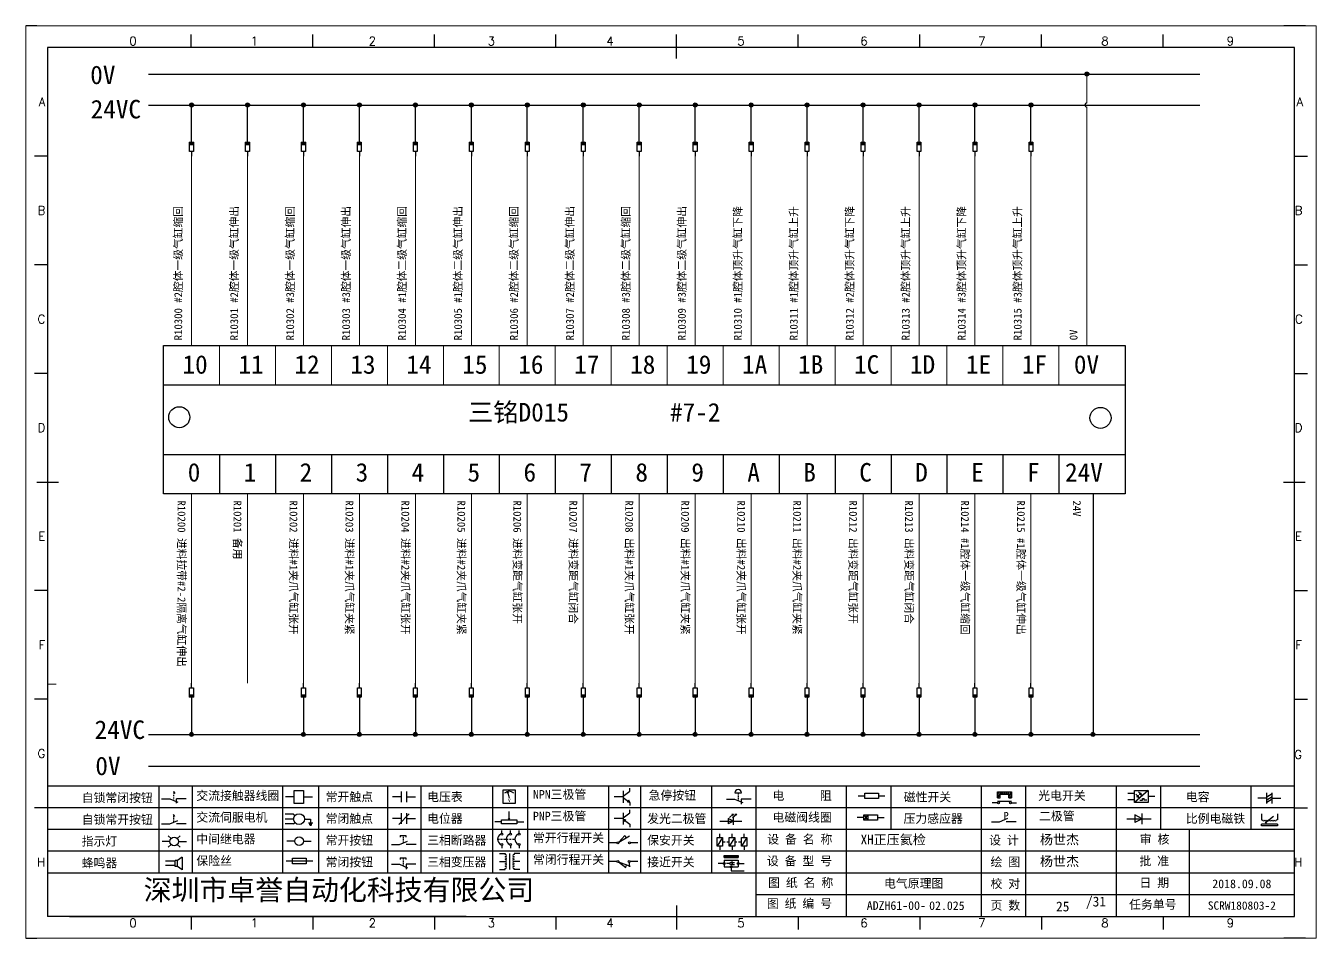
# Model space of a CAD drawing. Header units: millimetres. Extents: x 15130 to 37766, y 5931 to 11073.
# Drawn here: x 22571.2 to 22898.7, y 8757.4 to 8988.9 of the extents above; entities that cross this region are included whole.
import ezdxf
from ezdxf.enums import TextEntityAlignment as Align

# ---------------------------------------------------------------- set-up
doc = ezdxf.new("R2010")
doc.units = ezdxf.units.MM
doc.layers.add('AE_BOR', color=1, linetype='Continuous')
doc.styles.get("Standard").update_dxf_attribs({"font": ''})
doc.styles.add('WD', font='romans.shx', dxfattribs={"bigfont": 'gbcbig.shx'})
doc.styles.add('汉字', font='')
doc.styles.get('Standard').set_extended_font_data('SimSun')
doc.styles.get('汉字').set_extended_font_data('新宋体')

# ---------------------------------------------------------------- blocks, each defined once
blk = doc.blocks.new('磁性开关')
at = {"linetype": 'ByBlock'}
h = blk.add_hatch(dxfattribs=at)
h.set_pattern_fill('ANSI31', color=256, scale=0.1, style=0)
h.paths.add_polyline_path([(-1910.88, -776.69), (-1910.88, -775.29), (-1907.69, -775.29), (-1907.69, -776.69), (-1908.31, -776.69), (-1908.31, -775.79), (-1910.25, -775.79), (-1910.25, -776.69)])
for p, q in [((-1910.91, -777.81), (-1912.09, -777.81)), ((-1910.88, -776.69), (-1910.88, -775.29)), ((-1910.88, -775.29), (-1907.69, -775.29)), ((-1910.88, -776.69), (-1910.25, -776.69)), ((-1910.88, -777.39), (-1907.69, -777.39)), ((-1910.25, -776.69), (-1910.25, -775.79)), ((-1910.25, -775.79), (-1908.31, -775.79)), ((-1908.31, -776.69), (-1908.31, -775.79)), ((-1908.31, -776.69), (-1907.69, -776.69)), ((-1907.69, -775.29), (-1907.69, -776.69)), ((-1907.66, -777.81), (-1906.48, -777.81))]:
    blk.add_line(p, q, dxfattribs=at)
for centre in [(-1910.68, -777.81), (-1907.88, -777.81)]:
    blk.add_circle(centre, 0.225, dxfattribs=at)
blk = doc.blocks.new('*U8')
at = {"linetype": 'ByBlock'}
for p, q in [((-1909.23, -780.45), (-1909.23, -780.67)), ((-1909.23, -780.45), (-1908.92, -780.84)), ((-1909.23, -780.84), (-1909.23, -781.05)), ((-1911.92, -782.07), (-1910.06, -782.07)), ((-1910.06, -782.07), (-1908.18, -782.88)), ((-1909.23, -781.23), (-1909.23, -781.44)), ((-1909.23, -781.61), (-1909.23, -781.83)), ((-1909.23, -782), (-1909.23, -782.21)), ((-1909.23, -782.38), (-1909.23, -782.43)), ((-1908.52, -783.07), (-1908.52, -782.07)), ((-1906.25, -782.07), (-1908.52, -782.07))]:
    blk.add_line(p, q, dxfattribs=at)
blk = doc.blocks.new('*U11')
at = {"linetype": 'ByBlock'}
for p, q in [((-1911.92, -792.89), (-1910.06, -792.89)), ((-1910.06, -792.89), (-1908.18, -792.08)), ((-1908.88, -791.17), (-1909.23, -790.71)), ((-1909.23, -790.71), (-1909.23, -790.92)), ((-1909.23, -791.09), (-1909.23, -791.31)), ((-1909.23, -791.48), (-1909.23, -791.69)), ((-1909.23, -791.86), (-1909.23, -792.08)), ((-1909.23, -792.25), (-1909.23, -792.47)), ((-1906.25, -792.89), (-1908.52, -792.89))]:
    blk.add_line(p, q, dxfattribs=at)
blk = doc.blocks.new('蜂鸣器')
at = {"linetype": 'ByBlock'}
for p, q in [((-1907.17, -795.53), (-1908.25, -796.26)), ((-1907.17, -795.53), (-1907.17, -798.41)), ((-1908.8, -796.48), (-1911.01, -796.48)), ((-1908.8, -797.46), (-1911.01, -797.46)), ((-1908.25, -796.26), (-1908.8, -796.26)), ((-1908.8, -797.68), (-1908.8, -796.26)), ((-1908.25, -797.68), (-1908.8, -797.68)), ((-1908.25, -797.68), (-1908.25, -796.26)), ((-1907.17, -798.41), (-1908.25, -797.68))]:
    blk.add_line(p, q, dxfattribs=at)
blk = doc.blocks.new('指示灯')
at = {"linetype": 'ByBlock'}
for p, q in [((-1854.25, -776.92), (-1856.06, -776.92)), ((-1854.62, -775.59), (-1853.97, -776.23)), ((-1854.62, -778.25), (-1853.97, -777.61)), ((-1851.9, -775.59), (-1852.54, -776.23)), ((-1851.9, -778.25), (-1852.54, -777.61)), ((-1852.26, -776.92), (-1850.45, -776.92))]:
    blk.add_line(p, q, dxfattribs=at)
blk.add_circle((-1853.26, -776.92), 0.992, dxfattribs=at)
blk = doc.blocks.new('光电开关')
at = {"linetype": 'ByBlock'}
h = blk.add_hatch(dxfattribs=at)
h.set_pattern_fill('ANSI31', color=256, scale=0.01, style=0)
h.set_pattern_definition([(45, (0.172267, 0), (-0.0224506403, 0.0224506403), [])])
h.paths.add_polyline_path([(-1882.44, -776.34), (-1882.5, -775.91), (-1882.68, -776.07)])
h.paths.add_polyline_path([(-1882.86, -776.23), (-1882.44, -776.34), (-1882.68, -776.07)])
h.paths.add_polyline_path([(-1883.05, -776.88), (-1883.11, -776.45), (-1883.29, -776.61)])
h.paths.add_polyline_path([(-1883.47, -776.77), (-1883.05, -776.88), (-1883.29, -776.61)])
for p, q in [((-1884.01, -775.96), (-1885.56, -775.96)), ((-1884.01, -777.39), (-1885.56, -777.39)), ((-1880.91, -775.3), (-1884.01, -778.05)), ((-1883.75, -776.09), (-1883.05, -776.88)), ((-1883.11, -776.45), (-1883.47, -776.77)), ((-1883.05, -776.88), (-1883.47, -776.77)), ((-1883.14, -775.55), (-1882.44, -776.34)), ((-1883.05, -776.88), (-1883.11, -776.45)), ((-1882.5, -775.91), (-1882.86, -776.23)), ((-1882.44, -776.34), (-1882.86, -776.23)), ((-1882.78, -777.47), (-1882.23, -777.47)), ((-1882.44, -776.34), (-1882.5, -775.91)), ((-1882.23, -777.47), (-1882.23, -777.14)), ((-1882.23, -777.14), (-1881.78, -777.14)), ((-1881.78, -777.47), (-1881.78, -777.14)), ((-1881.23, -777.47), (-1881.78, -777.47)), ((-1879.37, -776.67), (-1880.91, -776.67))]:
    blk.add_line(p, q, dxfattribs=at)
blk.add_lwpolyline([(-1884.01, -775.3), (-1880.91, -775.3), (-1880.91, -778.05), (-1884.01, -778.05)], close=True, dxfattribs=at)
blk = doc.blocks.new('交流接触器线圈')
at = {"linetype": 'ByBlock'}
for p, q in [((-1880.82, -781.77), (-1882.87, -781.77)), ((-1878.72, -781.77), (-1876.67, -781.77))]:
    blk.add_line(p, q, dxfattribs=at)
blk.add_lwpolyline([(-1880.82, -780.28), (-1878.72, -780.28), (-1878.72, -783.26), (-1880.82, -783.26)], close=True, dxfattribs=at)
blk = doc.blocks.new('交流伺服电机')
at = {"linetype": 'ByBlock'}
for p, q in [((-1880.97, -785.75), (-1882.94, -785.75)), ((-1880.97, -786.85), (-1882.94, -786.85)), ((-1880.97, -785.75), (-1880.65, -786.03)), ((-1878.49, -786.85), (-1877.07, -786.85)), ((-1877.07, -786.85), (-1877.07, -787.72)), ((-1880.97, -787.94), (-1882.94, -787.94)), ((-1880.97, -787.94), (-1880.65, -787.67)), ((-1877.54, -787.72), (-1876.59, -787.72)), ((-1877.38, -788.01), (-1876.75, -788.01)), ((-1877.23, -788.29), (-1876.9, -788.29))]:
    blk.add_line(p, q, dxfattribs=at)
blk.add_circle((-1879.73, -786.85), 1.24, dxfattribs=at)
blk = doc.blocks.new('中间继电器')
at = {"linetype": 'ByBlock'}
for p, q in [((-1880.72, -791.92), (-1882.54, -791.92)), ((-1878.74, -791.92), (-1876.92, -791.92))]:
    blk.add_line(p, q, dxfattribs=at)
blk.add_circle((-1879.73, -791.92), 0.992, dxfattribs=at)
blk = doc.blocks.new('保险丝')
at = {"linetype": 'ByBlock'}
blk.add_line((-1882.72, -796.49), (-1876.55, -796.49), dxfattribs=at)
blk.add_lwpolyline([(-1881.2, -795.86), (-1878.06, -795.86), (-1878.06, -797.12), (-1881.2, -797.12)], close=True, dxfattribs=at)
blk = doc.blocks.new('常开按钮')
at = {"linetype": 'ByBlock'}
for p, q in [((-1910.06, -787.73), (-1908.18, -786.93)), ((-1909.9, -785.68), (-1908.56, -785.68)), ((-1909.9, -785.68), (-1909.9, -786.07)), ((-1909.23, -785.68), (-1909.23, -785.89)), ((-1909.23, -786.06), (-1909.23, -786.28)), ((-1909.23, -786.45), (-1909.23, -786.67)), ((-1909.23, -786.84), (-1909.23, -787.05)), ((-1908.56, -785.68), (-1908.56, -786.07)), ((-1911.92, -787.73), (-1910.06, -787.73)), ((-1909.23, -787.22), (-1909.23, -787.38)), ((-1906.25, -787.73), (-1908.52, -787.73))]:
    blk.add_line(p, q, dxfattribs=at)
blk = doc.blocks.new('常开触点')
at = {"linetype": 'ByBlock'}
for p, q in [((-1853.82, -782.99), (-1853.82, -780.56)), ((-1852.6, -782.99), (-1852.6, -780.56)), ((-1853.82, -781.77), (-1855.88, -781.77)), ((-1852.6, -781.77), (-1850.55, -781.77))]:
    blk.add_line(p, q, dxfattribs=at)
blk = doc.blocks.new('常闭触点')
at = {"linetype": 'ByBlock'}
for p, q in [((-1853.82, -786.77), (-1855.88, -786.77)), ((-1852.01, -785.66), (-1854.43, -788.1)), ((-1853.82, -787.99), (-1853.82, -785.56)), ((-1852.6, -787.99), (-1852.6, -785.56)), ((-1852.6, -786.77), (-1850.55, -786.77))]:
    blk.add_line(p, q, dxfattribs=at)
blk = doc.blocks.new('常闭按钮')
at = {"linetype": 'ByBlock'}
for p, q in [((-1856.13, -792.28), (-1854.28, -792.28)), ((-1854.28, -792.28), (-1852.4, -793.09)), ((-1854.11, -790.83), (-1852.77, -790.83)), ((-1854.11, -790.83), (-1854.11, -791.22)), ((-1853.44, -790.83), (-1853.44, -791.04)), ((-1853.44, -791.21), (-1853.44, -791.43)), ((-1853.44, -791.6), (-1853.44, -791.82)), ((-1853.44, -791.99), (-1853.44, -792.2)), ((-1853.44, -792.37), (-1853.44, -792.53)), ((-1852.77, -790.83), (-1852.77, -791.22)), ((-1850.47, -792.28), (-1852.73, -792.28)), ((-1852.73, -792.28), (-1852.73, -793.43))]:
    blk.add_line(p, q, dxfattribs=at)
blk = doc.blocks.new('电磁阀线圈')
at = {"linetype": 'ByBlock'}
for p, q in [((-1854.61, -795.92), (-1853.75, -797.16)), ((-1853.75, -795.92), (-1854.61, -797.16)), ((-1853.75, -795.92), (-1853.75, -797.16)), ((-1854.61, -796.54), (-1856.17, -796.54)), ((-1851.53, -796.54), (-1849.97, -796.54))]:
    blk.add_line(p, q, dxfattribs=at)
blk.add_lwpolyline([(-1854.61, -795.92), (-1851.53, -795.92), (-1851.53, -797.16), (-1854.61, -797.16)], close=True, dxfattribs=at)
blk = doc.blocks.new('电压表')
at = {"linetype": 'ByBlock'}
for p, q in [((-1814.84, -780.75), (-1814.91, -781.13)), ((-1814.6, -781.05), (-1814.91, -781.13)), ((-1814.84, -780.75), (-1814.46, -782.26)), ((-1814.84, -780.75), (-1814.6, -781.05))]:
    blk.add_line(p, q, dxfattribs=at)
blk.add_lwpolyline([(-1815.84, -780.34), (-1813.07, -780.34), (-1813.07, -783.49), (-1815.84, -783.49)], close=True, dxfattribs=at)
blk.add_arc((-1814.46, -782.26), 1.56, 46.8313, 133.1687, dxfattribs=at)
at = {"linetype": 'ByBlock', "insert": (-1814.7, -782.39), "char_height": 0.75, "width": 0.6768, "attachment_point": 1}
blk.add_mtext('V', dxfattribs=at)
blk = doc.blocks.new('电位器')
at = {"linetype": 'ByBlock'}
for p, q in [((-1814.45, -787.3), (-1814.62, -786.96)), ((-1814.62, -786.96), (-1814.27, -786.96)), ((-1814.45, -787.3), (-1814.45, -785.39)), ((-1814.45, -787.3), (-1814.27, -786.96)), ((-1816.21, -787.75), (-1817.79, -787.75)), ((-1812.68, -787.75), (-1811.1, -787.75))]:
    blk.add_line(p, q, dxfattribs=at)
blk.add_lwpolyline([(-1816.21, -787.3), (-1812.68, -787.3), (-1812.68, -788.2), (-1816.21, -788.2)], close=True, dxfattribs=at)
blk = doc.blocks.new('三相断路器')
at = {"linetype": 'ByBlock'}
for p, q in [((-1816.17, -790.33), (-1816.17, -789.7)), ((-1814.17, -790.33), (-1814.17, -789.7)), ((-1812.18, -790.33), (-1812.18, -789.7)), ((-1817.14, -791.74), (-1816.72, -791.74)), ((-1816.45, -791.74), (-1816.03, -791.74)), ((-1815.76, -791.74), (-1815.34, -791.74)), ((-1815.07, -791.74), (-1814.65, -791.74)), ((-1814.38, -791.74), (-1813.96, -791.74)), ((-1813.69, -791.74), (-1813.27, -791.74)), ((-1816.17, -793.19), (-1816.17, -793.83)), ((-1814.17, -793.19), (-1814.17, -793.83)), ((-1812.18, -793.19), (-1812.18, -793.83))]:
    blk.add_line(p, q, dxfattribs=at)
for centre in [(-1816.17, -790.55), (-1816.17, -792.98), (-1814.17, -790.55), (-1814.17, -792.98), (-1812.18, -790.55), (-1812.18, -792.98)]:
    blk.add_circle(centre, 0.219, dxfattribs=at)
for centre in [(-1815.81, -791.74), (-1813.82, -791.74), (-1811.83, -791.74)]:
    blk.add_arc(centre, 1.32, 115.5791, 244.4209, dxfattribs=at)
blk = doc.blocks.new('三相变压器')
at = {"linetype": 'ByBlock'}
for p, q in [((-1816.69, -795.03), (-1815.37, -795.03)), ((-1815.37, -795.03), (-1815.37, -795.24)), ((-1814.34, -798.7), (-1814.34, -795.04)), ((-1812, -795.03), (-1813.32, -795.03)), ((-1813.32, -795.03), (-1813.32, -795.24)), ((-1816.69, -796.87), (-1815.37, -796.87)), ((-1816.69, -798.71), (-1815.37, -798.71)), ((-1815.37, -798.71), (-1815.37, -798.5)), ((-1812, -796.87), (-1813.32, -796.87)), ((-1813.32, -798.71), (-1813.32, -798.5)), ((-1812, -798.71), (-1813.32, -798.71))]:
    blk.add_line(p, q, dxfattribs=at)
for centre, start, end in [((-1815.37, -795.51), 270, 90), ((-1815.37, -796.06), 270, 90), ((-1813.32, -795.51), 90, 270), ((-1813.32, -796.06), 90, 270), ((-1815.37, -796.6), 270, 90), ((-1815.37, -797.14), 270, 90), ((-1815.37, -797.68), 270, 90), ((-1815.37, -798.23), 270, 90), ((-1813.32, -796.6), 90, 270), ((-1813.32, -797.14), 90, 270), ((-1813.32, -797.68), 90, 270), ((-1813.32, -798.23), 90, 270)]:
    blk.add_arc(centre, 0.271, start, end, dxfattribs=at)
blk = doc.blocks.new('压力感应器')
at = {"linetype": 'ByBlock'}
for p, q in [((-1817.44, -777.73), (-1815.59, -777.73)), ((-1815.59, -777.73), (-1813.71, -776.93)), ((-1811.78, -777.73), (-1814.05, -777.73))]:
    blk.add_line(p, q, dxfattribs=at)
at = {"linetype": 'ByBlock', "insert": (-1814.65, -775.48), "char_height": 1.68, "width": 1.2242, "attachment_point": 1}
blk.add_mtext('{\\fNSimSun|b0|i0|c134|p49;P}', dxfattribs=at)
blk = doc.blocks.new('二极管')
at = {"linetype": 'ByBlock'}
for p, q in [((-1787.52, -776.77), (-1781.92, -776.77)), ((-1783.97, -776.77), (-1785.69, -775.9)), ((-1785.69, -775.9), (-1785.69, -777.65)), ((-1783.97, -776.77), (-1785.69, -777.65)), ((-1783.97, -777.99), (-1783.97, -775.56))]:
    blk.add_line(p, q, dxfattribs=at)
blk = doc.blocks.new('NPN三极管')
at = {"linetype": 'ByBlock'}
for p, q in [((-1785.73, -780.61), (-1785.73, -783.32)), ((-1785.73, -781.82), (-1784.15, -780.66)), ((-1784.15, -780.66), (-1784.15, -779.98)), ((-1785.73, -781.97), (-1787.81, -781.97)), ((-1785.73, -782.11), (-1784.15, -783.27)), ((-1784.41, -782.73), (-1784.74, -783.18)), ((-1784.15, -783.27), (-1784.74, -783.18)), ((-1784.15, -783.27), (-1784.41, -782.73)), ((-1784.15, -783.27), (-1784.15, -783.96))]:
    blk.add_line(p, q, dxfattribs=at)
blk = doc.blocks.new('PNP三极管')
at = {"linetype": 'ByBlock'}
for p, q in [((-1784.9, -786.74), (-1786.98, -786.74)), ((-1784.9, -785.38), (-1784.9, -788.09)), ((-1784.9, -786.59), (-1783.32, -785.43)), ((-1784.9, -786.88), (-1783.32, -788.04)), ((-1784.9, -786.88), (-1784.31, -786.97)), ((-1784.9, -786.88), (-1784.64, -787.42)), ((-1784.31, -786.97), (-1784.64, -787.42)), ((-1783.32, -785.43), (-1783.32, -784.75)), ((-1783.32, -788.04), (-1783.32, -788.73))]:
    blk.add_line(p, q, dxfattribs=at)
blk = doc.blocks.new('常开行程开关')
at = {"linetype": 'ByBlock'}
for p, q in [((-1786.29, -792.3), (-1788.01, -792.3)), ((-1785.89, -792.17), (-1784.52, -790.62)), ((-1785.89, -792.17), (-1783.43, -790.72)), ((-1784.52, -790.62), (-1784.19, -791.17)), ((-1781.48, -792.3), (-1783.21, -792.3))]:
    blk.add_line(p, q, dxfattribs=at)
for centre in [(-1786.07, -792.3), (-1783.42, -792.3)]:
    blk.add_circle(centre, 0.219, dxfattribs=at)
blk = doc.blocks.new('常闭行程开关')
at = {"linetype": 'ByBlock'}
for p, q in [((-1786.34, -796.62), (-1788.07, -796.62)), ((-1785.93, -796.72), (-1783.25, -797.7)), ((-1785.93, -796.72), (-1784.3, -798)), ((-1784.3, -798), (-1784.08, -797.4)), ((-1783.48, -796.84), (-1783.48, -797.85)), ((-1781.54, -796.62), (-1783.26, -796.62))]:
    blk.add_line(p, q, dxfattribs=at)
for centre in [(-1786.12, -796.62), (-1783.48, -796.62)]:
    blk.add_circle(centre, 0.219, dxfattribs=at)
blk = doc.blocks.new('电容')
at = {"linetype": 'ByBlock'}
for p, q in [((-1756.08, -782.99), (-1756.08, -780.56)), ((-1754.86, -780.79), (-1756.08, -781.55)), ((-1754.86, -782.99), (-1754.86, -780.56)), ((-1756.08, -781.77), (-1758.13, -781.77)), ((-1754.86, -781.44), (-1756.08, -782.2)), ((-1754.86, -781.99), (-1756.08, -782.75)), ((-1754.86, -781.77), (-1752.81, -781.77))]:
    blk.add_line(p, q, dxfattribs=at)
blk = doc.blocks.new('发光二极管')
at = {"linetype": 'ByBlock'}
for p, q in [((-1758.01, -786.77), (-1752.89, -786.77)), ((-1754.84, -786.77), (-1756.04, -786.16)), ((-1756.04, -786.16), (-1756.04, -787.39)), ((-1754.84, -786.77), (-1756.04, -787.39)), ((-1755.78, -785.92), (-1754.89, -785.14)), ((-1754.89, -785.14), (-1755.2, -785.22)), ((-1755.2, -785.22), (-1755.01, -785.43)), ((-1755.08, -785.92), (-1754.18, -785.14)), ((-1754.89, -785.14), (-1755.01, -785.43)), ((-1754.84, -787.63), (-1754.84, -785.92)), ((-1754.18, -785.14), (-1754.49, -785.22)), ((-1754.49, -785.22), (-1754.31, -785.43)), ((-1754.18, -785.14), (-1754.31, -785.43))]:
    blk.add_line(p, q, dxfattribs=at)
blk = doc.blocks.new('比例电磁阀')
at = {"linetype": 'ByBlock'}
for p, q in [((-1757.26, -775.38), (-1757.26, -776.71)), ((-1757.26, -776.71), (-1757.05, -776.71)), ((-1753.6, -777.73), (-1757.25, -777.73)), ((-1757.25, -778.13), (-1757.25, -777.73)), ((-1753.6, -778.13), (-1757.25, -778.13)), ((-1754.5, -775.98), (-1756.35, -777.44)), ((-1756.35, -777.44), (-1756.25, -777.25)), ((-1756.35, -777.44), (-1756.15, -777.38)), ((-1756.15, -777.38), (-1756.25, -777.25)), ((-1753.58, -776.71), (-1753.8, -776.71)), ((-1753.6, -777.73), (-1753.6, -778.13)), ((-1753.58, -775.38), (-1753.58, -776.71))]:
    blk.add_line(p, q, dxfattribs=at)
for centre in [(-1756.78, -776.71), (-1756.24, -776.71), (-1755.7, -776.71), (-1755.15, -776.71), (-1754.61, -776.71), (-1754.07, -776.71)]:
    blk.add_arc(centre, 0.271, 180, 0, dxfattribs=at)
blk = doc.blocks.new('保安开关')
at = {"linetype": 'ByBlock'}
for p, q in [((-1757.96, -790.79), (-1757.96, -789.97)), ((-1755.17, -790.79), (-1755.17, -789.97)), ((-1752.39, -790.79), (-1752.39, -789.97)), ((-1757.33, -790.79), (-1758.6, -792.81)), ((-1757.96, -792.81), (-1757.96, -793.62)), ((-1757.33, -791.8), (-1756.72, -791.8)), ((-1756.35, -791.8), (-1755.89, -791.8)), ((-1754.54, -790.79), (-1755.81, -792.81)), ((-1755.17, -792.81), (-1755.17, -793.62)), ((-1754.52, -791.8), (-1754.06, -791.8)), ((-1753.69, -791.8), (-1753.08, -791.8)), ((-1751.75, -790.79), (-1753.02, -792.81)), ((-1752.39, -792.81), (-1752.39, -793.62))]:
    blk.add_line(p, q, dxfattribs=at)
for points in [[(-1758.6, -790.79), (-1757.33, -790.79), (-1757.33, -792.81), (-1758.6, -792.81)], [(-1755.81, -790.79), (-1754.54, -790.79), (-1754.54, -792.81), (-1755.81, -792.81)], [(-1753.02, -790.79), (-1751.75, -790.79), (-1751.75, -792.81), (-1753.02, -792.81)]]:
    blk.add_lwpolyline(points, close=True, dxfattribs=at)
blk = doc.blocks.new('接近开关')
at = {"linetype": 'ByBlock'}
h = blk.add_hatch(dxfattribs=at)
h.set_pattern_fill('ANSI31', color=256, scale=0.01, style=0)
h.set_pattern_definition([(45, (-89.131516, -30.795668), (-0.0224506403, 0.0224506403), [])])
h.paths.add_polyline_path([(-1516.96, -1123.35), (-1516.96, -1122.85), (-1513.76, -1122.85), (-1513.76, -1123.35)])
for p, q in [((-1517.18, -1124.71), (-1518.36, -1124.71)), ((-1516.96, -1123.35), (-1516.96, -1122.85)), ((-1516.96, -1122.85), (-1513.76, -1122.85)), ((-1516.96, -1123.35), (-1513.76, -1123.35)), ((-1516.96, -1123.95), (-1513.76, -1123.95)), ((-1516.96, -1123.95), (-1516.96, -1125.47)), ((-1516.96, -1125.47), (-1513.76, -1125.47)), ((-1515.91, -1124.71), (-1516.45, -1124.71)), ((-1515.11, -1124.31), (-1515.91, -1124.71)), ((-1515.11, -1125.11), (-1515.91, -1124.71)), ((-1515.33, -1124.53), (-1515.17, -1124.53)), ((-1515.33, -1124.88), (-1515.17, -1124.88)), ((-1515.25, -1124.45), (-1515.25, -1124.61)), ((-1515.11, -1124.31), (-1515.11, -1125.11)), ((-1515.11, -1124.48), (-1514.58, -1124.48)), ((-1515.11, -1124.94), (-1514.58, -1124.94)), ((-1513.76, -1122.85), (-1513.76, -1123.35)), ((-1513.76, -1123.95), (-1513.76, -1125.47)), ((-1513.54, -1124.71), (-1512.36, -1124.71)), ((-1515.36, -1125.69), (-1515.36, -1126.36)), ((-1515.36, -1126.36), (-1512.36, -1126.36))]:
    blk.add_line(p, q, dxfattribs=at)
for centre in [(-1516.96, -1124.71), (-1515.36, -1125.47), (-1513.76, -1124.71)]:
    blk.add_circle(centre, 0.225, dxfattribs=at)
blk = doc.blocks.new('电阻')
at = {"linetype": 'ByBlock'}
for p, q in [((-3.09, 0), (-1.57, 0)), ((1.57, 0), (3.09, 0))]:
    blk.add_line(p, q, dxfattribs=at)
blk.add_lwpolyline([(-1.57, 0.63), (1.57, 0.63), (1.57, -0.63), (-1.57, -0.63)], close=True, dxfattribs=at)
blk = doc.blocks.new('急停按钮')
at = {"linetype": 'ByBlock'}
for p, q in [((-1.86, 0), (0, 0)), ((0, 0), (1.88, -0.81)), ((0.06, 1.45), (1.61, 1.45)), ((0.83, 1.45), (0.83, 1.24)), ((0.83, 1.07), (0.83, 0.85)), ((0.83, 0.68), (0.83, 0.47)), ((0.83, 0.29), (0.83, 0.08)), ((3.81, 0), (1.54, 0)), ((1.54, 0), (1.54, -1.15)), ((0.83, -0.09), (0.83, -0.24))]:
    blk.add_line(p, q, dxfattribs=at)
blk.add_arc((0.83, 1.45), 0.774, 0, 180)
blk = doc.blocks.new('电控横A4')
for p, q in [((292, -5), (5, -5)), ((5, -5), (5, -205)), ((292, -205), (292, -5)), ((10.03, -205), (289.53, -205)), ((130.8, -205), (190.75, -205)), ((190.75, -205), (259.54, -205))]:
    blk.add_line(p, q)
at = {"lineweight": 9, "ltscale": 0.1}
for p, q in [((5, -151.57), (7, -151.57)), ((101.34, -205), (130.8, -205)), ((129.44, -205), (129.44, -205)), ((129.44, -205), (129.44, -205)), ((129.44, -205), (129.44, -205)), ((129.44, -205), (129.44, -205))]:
    blk.add_line(p, q, dxfattribs=at)
at = {"linetype": 'ByBlock'}
for p, q in [((292, -175), (5, -175)), ((292, -180), (5, -180)), ((292, -185), (5, -185)), ((292, -190), (5, -190)), ((292, -195), (5, -195)), ((292, -200), (168.03, -200))]:
    blk.add_line(p, q, dxfattribs=at)
at = {"color": 0, "lineweight": -2}
for p, q in [((30.58, -175), (30.58, -195)), ((38.26, -175), (38.26, -195)), ((59.05, -175), (59.05, -195)), ((67.4, -175), (67.4, -195)), ((83.26, -175), (83.26, -195)), ((90.91, -175), (90.91, -195)), ((107.4, -175), (107.4, -195)), ((115.5, -175), (115.5, -195)), ((134.12, -175), (134.12, -195)), ((141.48, -175), (141.48, -195)), ((157.79, -175), (157.79, -195)), ((168.03, -175), (168.03, -204.92)), ((188.84, -175), (188.84, -185)), ((199.08, -175), (199.08, -185)), ((219.89, -175), (219.89, -185)), ((230.12, -175), (230.12, -185)), ((250.93, -175), (250.93, -185)), ((261.17, -175), (261.17, -185)), ((281.98, -175), (281.98, -185)), ((188.84, -185), (188.84, -204.92)), ((219.89, -185), (219.89, -205)), ((230.12, -185), (230.12, -205)), ((250.93, -185), (250.93, -205)), ((267.79, -185), (267.79, -205))]:
    blk.add_line(p, q, dxfattribs=at)
at = {"color": 0, "ltscale": 2}
for p, q in [((292, -205), (292, -183.55)), ((101.34, -205), (5, -205)), ((259.54, -205), (289.53, -205)), ((259.54, -205), (292, -205))]:
    blk.add_line(p, q, dxfattribs=at)
at = {"layer": 'AE_BOR', "lineweight": 30}
for p, q in [((2.53, 0), (0, 0)), ((294.53, 0), (289.53, 0)), ((0, -210), (2.53, -210)), ((294.53, -210), (289.53, -210))]:
    blk.add_line(p, q, dxfattribs=at)
at = {"layer": 'AE_BOR', "color": 1, "lineweight": 15}
for p, q in [((0, 0), (297, 0)), ((0, -210), (0, 0)), ((297, 0), (297, -210)), ((297, -210), (0, -210))]:
    blk.add_line(p, q, dxfattribs=at)
at = {"layer": 'AE_BOR'}
for p, q in [((38.03, -5), (38.03, -2)), ((66.03, -5), (66.03, -2)), ((94.03, -5), (94.03, -2)), ((122.03, -5), (122.03, -2)), ((149.78, -5), (149.78, -2)), ((177.78, -5), (177.78, -2)), ((205.78, -5), (205.78, -2)), ((233.78, -5), (233.78, -2)), ((261.78, -5), (261.78, -2)), ((5, -30), (2, -30)), ((292, -30), (295, -30)), ((5, -55), (2, -55)), ((292, -55), (295, -55)), ((5, -80), (2, -80)), ((292, -80), (295, -80)), ((5, -130), (2, -130)), ((292, -130), (295, -130)), ((5, -155), (2, -155)), ((292, -155), (295, -155)), ((5, -180), (2, -180)), ((292, -180), (295, -180)), ((38.03, -205), (38.03, -208)), ((66.03, -205), (66.03, -208)), ((94.03, -205), (94.03, -208)), ((122.03, -205), (122.03, -208)), ((149.78, -205), (149.78, -208)), ((177.78, -205), (177.78, -208)), ((205.78, -205), (205.78, -208)), ((233.78, -205), (233.78, -208)), ((261.78, -205), (261.78, -208))]:
    blk.add_line(p, q, dxfattribs=at)
at = {"layer": 'AE_BOR', "color": 2, "lineweight": 30}
for p, q in [((149.78, -7.5), (149.78, -2.5)), ((2.5, -105), (7.5, -105)), ((289.5, -105), (294.5, -105)), ((149.78, -202.5), (149.78, -207.5)), ((149.78, -205), (149.78, -207.5))]:
    blk.add_line(p, q, dxfattribs=at)
at = {"linetype": 'ByBlock'}
for name, p in [('*U8', (1943.19, 604.18)), ('交流接触器线圈', (1942.62, 604.27)), ('常开触点', (1940.27, 604.3)), ('电压表', (1925.71, 604.52)), ('NPN三极管', (1923.2, 604.5)), ('磁性开关', (2134.53, 598.96)), ('光电开关', (2139.22, 599.27)), ('电容', (2041.69, 603.98)), ('电位器', (1925.71, 604.52)), ('PNP三极管', (1922.37, 604.27)), ('压力感应器', (2039.72, 594.52)), ('*U11', (1943.19, 609.18)), ('交流伺服电机', (1942.62, 604.27)), ('常闭触点', (1940.27, 604.3)), ('发光二极管', (1917.72, 603.69)), ('电磁阀线圈', (2047.53, 614.3)), ('二极管', (2040.91, 594.27)), ('比例电磁阀', (2041.69, 593.98)), ('指示灯', (1887.41, 589.18)), ('中间继电器', (1942.62, 604.27)), ('常开按钮', (1996.06, 599.3)), ('三相断路器', (1925.71, 604.52)), ('常开行程开关', (1922.37, 604.27)), ('保安开关', (1917.72, 603.98)), ('蜂鸣器', (1943.19, 604.18)), ('保险丝', (1942.62, 604.27)), ('常闭按钮', (1940.27, 599.3)), ('三相变压器', (1925.71, 604.52)), ('常闭行程开关', (1922.37, 604.27)), ('接近开关', (1677.72, 931.9))]:
    blk.add_blockref(name, p, dxfattribs=at)
for name, p in [('急停按钮', (163.12, -177.98)), ('电阻', (194.66, -177.22))]:
    blk.add_blockref(name, p)
at = {"char_height": 2, "attachment_point": 1, "style": '汉字'}
for s, insert in [('{\\fKaiTi_GB2312|b0|i0|c134|p49;自锁常闭按钮}', (12.86, -176.69)), ('{\\fKaiTi_GB2312|b0|i0|c134|p49;交流接触器线圈}', (39.25, -176.19)), ('{\\fKaiTi_GB2312|b0|i0|c134|p49;常开触点}', (69.01, -176.48)), ('{\\fKaiTi_GB2312|b0|i0|c134|p49;电压表}', (92.37, -176.47)), ('{\\fKaiTi_GB2312|b0|i0|c134|p49;NPN三极管}', (116.73, -175.91)), ('{\\fKaiTi_GB2312|b0|i0|c134|p49;急停按钮}', (143.35, -176.12)), ('{\\fKaiTi_GB2312|b0|i0|c134|p49;电      阻}', (171.86, -176.19)), ('{\\fKaiTi_GB2312|b0|i0|c134|p49;磁性开关}', (202.07, -176.53)), ('{\\fKaiTi_GB2312|b0|i0|c134|p49;光电开关}', (233.02, -176.19)), ('{\\fKaiTi_GB2312|b0|i0|c134|p49;电容}', (267, -176.48)), ('{\\fKaiTi_GB2312|b0|i0|c134|p49;交流伺服电机}', (39.25, -181.19)), ('{\\fKaiTi_GB2312|b0|i0|c134|p49;电位器}', (92.37, -181.47)), ('{\\fKaiTi_GB2312|b0|i0|c134|p49;PNP三极管}', (116.73, -180.91)), ('{\\fKaiTi_GB2312|b0|i0|c134|p49;电磁阀线圈}', (171.86, -181.19)), ('{\\fKaiTi_GB2312|b0|i0|c134|p49;压力感应器}', (202.02, -181.47)), ('{\\fKaiTi_GB2312|b0|i0|c134|p49;二极管}', (233.2, -180.91)), ('{\\fKaiTi_GB2312|b0|i0|c134|p49;自锁常开按钮}', (12.86, -181.69)), ('{\\fKaiTi_GB2312|b0|i0|c134|p49;常闭触点}', (69.01, -181.48)), ('{\\fKaiTi_GB2312|b0|i0|c134|p49;发光二极管}', (143.02, -181.48)), ('{\\fKaiTi_GB2312|b0|i0|c134|p49;比例电磁铁}', (267, -181.48)), ('{\\fKaiTi_GB2312|b0|i0|c134|p49;指示灯}', (12.86, -186.69)), ('{\\fKaiTi_GB2312|b0|i0|c134|p49;中间继电器}', (39.25, -186.19)), ('{\\fKaiTi_GB2312|b0|i0|c134|p49;常开按钮}', (69.01, -186.48)), ('{\\fKaiTi_GB2312|b0|i0|c134|p49;三相断路器}', (92.37, -186.47)), ('{\\fKaiTi_GB2312|b0|i0|c134|p49;常开行程开关}', (116.73, -185.91)), ('{\\fKaiTi_GB2312|b0|i0|c134|p49;保安开关}', (143.02, -186.48)), ('{\\fKaiTi_GB2312|b0|i0|c134|p0;设 备 名 称}', (170.65, -186.24)), ('{\\fKaiTi_GB2312|b0|i0|c134|p0;设 计}', (221.72, -186.46)), ('{\\fKaiTi_GB2312|b0|i0|c134|p0;审 核}', (256.39, -186.25)), ('{\\fKaiTi_GB2312|b0|i0|c134|p49;蜂鸣器}', (12.86, -191.69)), ('{\\fKaiTi_GB2312|b0|i0|c134|p49;保险丝}', (39.25, -191.19)), ('{\\fKaiTi_GB2312|b0|i0|c134|p49;常闭按钮}', (69.01, -191.48)), ('{\\fKaiTi_GB2312|b0|i0|c134|p49;三相变压器}', (92.37, -191.47)), ('{\\fKaiTi_GB2312|b0|i0|c134|p49;常闭行程开关}', (116.73, -190.91)), ('{\\fKaiTi_GB2312|b0|i0|c134|p49;接近开关}', (143.02, -191.48)), ('{\\fKaiTi_GB2312|b0|i0|c134|p0;设 备 型 号}', (170.58, -191.24)), ('{\\fKaiTi_GB2312|b0|i0|c134|p0;绘 图}', (222.05, -191.46)), ('{\\fKaiTi_GB2312|b0|i0|c134|p0;批 准}', (256.32, -191.25)), ('{\\fKaiTi_GB2312|b0|i0|c134|p0;图 纸 名 称}', (170.86, -196.24)), ('{\\fKaiTi_GB2312|b0|i0|c134|p0;日 期}', (256.32, -196.25)), ('{\\fKaiTi_GB2312|b0|i0|c134|p0;校 对}', (222.05, -196.46)), ('{\\fKaiTi_GB2312|b0|i0|c134|p0;图 纸 编 号}', (170.57, -201.03)), ('{\\fKaiTi_GB2312|b0|i0|c134|p0;页 数}', (222.05, -201.46)), ('{\\fKaiTi_GB2312|b0|i0|c134|p0;任务单号}', (253.94, -201.25))]:
    blk.add_mtext(s, dxfattribs=dict(at, insert=insert))
for s, insert, char_height, width, attachment_point in [('{\\fKaiTi_GB2312|b0|i0|c134|p49;XH正压氦检}', (192.15, -186.2), 2.2, 26.5767, 1), ('{\\fKaiTi_GB2312|b0|i0|c134|p49;杨世杰}', (233.43, -186.2), 2.2, 15.3175, 1), ('{\\fKaiTi_GB2312|b0|i0|c134|p49;杨世杰}', (233.43, -191.2), 2.2, 15.3175, 1), ('{\\fKaiTi_GB2312|b0|i0|c134|p49;2018.09.08}', (279.89, -197.5), 2, 24.2172, 5), ('{\\fKaiTi_GB2312|b0|i0|c134|p49;SCRW180803-2}', (279.89, -202.5), 1.92, 24.2172, 5)]:
    blk.add_mtext(s, dxfattribs=dict(insert=insert, char_height=char_height, width=width, attachment_point=attachment_point))
at = {"color": 0, "lineweight": -2}
for s, insert, char_height, width, attachment_point in [('深圳市卓誉自动化科技有限公司', (27.14, -196.53), 4.7064, 96.1138, 1), ('{\\C256;ADZH61-00-}', (200.36, -202.5), 2, 31.0482, 5)]:
    blk.add_mtext(s, dxfattribs=dict(at, insert=insert, char_height=char_height, width=width, attachment_point=attachment_point))
at = {"color": 0, "linetype": 'ByBlock', "lineweight": -2, "insert": (242.64, -201.84), "char_height": 4.2689, "width": 20.8102, "attachment_point": 5}
blk.add_mtext('  {\\H0.53119x; /31}', dxfattribs=at)
at = {"layer": 'AE_BOR', "style": 'WD'}
for s, p in [('0', (24.67, -4.5)), ('1', (52.6, -4.5)), ('2', (79.75, -4.5)), ('3', (107.15, -4.5)), ('4', (134.45, -4.5)), ('5', (164.59, -4.5)), ('6', (192.94, -4.5)), ('7', (220.04, -4.5)), ('8', (248.37, -4.5)), ('9', (277.23, -4.5)), ('0', (24.67, -207.5)), ('1', (52.6, -207.5)), ('2', (79.75, -207.5)), ('3', (107.15, -207.5)), ('4', (134.45, -207.5)), ('5', (164.59, -207.5)), ('6', (192.94, -207.5)), ('7', (220.04, -207.5)), ('8', (248.37, -207.5)), ('9', (277.23, -207.5))]:
    blk.add_text(s, height=2, dxfattribs=at).set_placement(p, align=Align.CENTER)
for s, p in [('A', (4.5, -17.5)), ('A', (294.03, -17.5)), ('B', (4.5, -42.5)), ('B', (293.84, -42.5)), ('C', (4.5, -67.5)), ('C', (293.93, -67.5)), ('D', (4.5, -92.5)), ('D', (293.84, -92.5)), ('E', (4.5, -117.5)), ('E', (293.74, -117.5)), ('F', (4.5, -142.5)), ('F', (293.74, -142.5)), ('F', (293.74, -142.5)), ('G', (4.5, -167.5)), ('G', (293.74, -167.72)), ('H', (4.5, -192.5)), ('H', (293.84, -192.5))]:
    blk.add_text(s, height=2, dxfattribs=at).set_placement(p, align=Align.MIDDLE_RIGHT)

msp = doc.modelspace()

# ---------------------------------------------------------------- hatches: boundary and pattern name
at = {"lineweight": -2}
h = msp.add_hatch(color=0, dxfattribs=at)
edge = h.paths.add_edge_path()
edge.add_arc((22840.5, 8976.668), 0.5, 0, 360)
h = msp.add_hatch(color=0, dxfattribs=at)
edge = h.paths.add_edge_path()
edge.add_arc((22613.313, 8968.814), 0.5, 180, 540)
h = msp.add_hatch(color=0, dxfattribs=at)
edge = h.paths.add_edge_path()
edge.add_arc((22627.513, 8968.814), 0.5, 180, 540)
h = msp.add_hatch(color=0, dxfattribs=at)
edge = h.paths.add_edge_path()
edge.add_arc((22641.713, 8968.814), 0.5, 180, 540)
h = msp.add_hatch(color=0, dxfattribs=at)
edge = h.paths.add_edge_path()
edge.add_arc((22655.913, 8968.814), 0.5, 180, 540)
h = msp.add_hatch(color=0, dxfattribs=at)
edge = h.paths.add_edge_path()
edge.add_arc((22670.113, 8968.814), 0.5, 180, 540)
h = msp.add_hatch(color=0, dxfattribs=at)
edge = h.paths.add_edge_path()
edge.add_arc((22684.313, 8968.814), 0.5, 180, 540)
h = msp.add_hatch(color=0, dxfattribs=at)
edge = h.paths.add_edge_path()
edge.add_arc((22698.513, 8968.814), 0.5, 180, 540)
h = msp.add_hatch(color=0, dxfattribs=at)
edge = h.paths.add_edge_path()
edge.add_arc((22712.713, 8968.814), 0.5, 180, 540)
h = msp.add_hatch(color=0, dxfattribs=at)
edge = h.paths.add_edge_path()
edge.add_arc((22726.913, 8968.814), 0.5, 180, 540)
h = msp.add_hatch(color=0, dxfattribs=at)
edge = h.paths.add_edge_path()
edge.add_arc((22741.113, 8968.814), 0.5, 180, 540)
h = msp.add_hatch(color=0, dxfattribs=at)
edge = h.paths.add_edge_path()
edge.add_arc((22755.313, 8968.814), 0.5, 180, 540)
h = msp.add_hatch(color=0, dxfattribs=at)
edge = h.paths.add_edge_path()
edge.add_arc((22769.513, 8968.814), 0.5, 180, 540)
h = msp.add_hatch(color=0, dxfattribs=at)
edge = h.paths.add_edge_path()
edge.add_arc((22783.713, 8968.814), 0.5, 180, 540)
h = msp.add_hatch(color=0, dxfattribs=at)
edge = h.paths.add_edge_path()
edge.add_arc((22797.913, 8968.814), 0.5, 180, 540)
h = msp.add_hatch(color=0, dxfattribs=at)
edge = h.paths.add_edge_path()
edge.add_arc((22812.113, 8968.814), 0.5, 180, 540)
h = msp.add_hatch(color=0, dxfattribs=at)
edge = h.paths.add_edge_path()
edge.add_arc((22826.313, 8968.814), 0.5, 180, 540)
h = msp.add_hatch(color=0, dxfattribs=at)
edge = h.paths.add_edge_path()
edge.add_arc((22613.288, 8809.081), 0.5, 0, 360)
h = msp.add_hatch(color=0, dxfattribs=at)
edge = h.paths.add_edge_path()
edge.add_arc((22641.688, 8809.081), 0.5, 0, 360)
h = msp.add_hatch(color=0, dxfattribs=at)
edge = h.paths.add_edge_path()
edge.add_arc((22655.888, 8809.081), 0.5, 0, 360)
h = msp.add_hatch(color=0, dxfattribs=at)
edge = h.paths.add_edge_path()
edge.add_arc((22670.088, 8809.081), 0.5, 0, 360)
h = msp.add_hatch(color=0, dxfattribs=at)
edge = h.paths.add_edge_path()
edge.add_arc((22684.288, 8809.081), 0.5, 0, 360)
h = msp.add_hatch(color=0, dxfattribs=at)
edge = h.paths.add_edge_path()
edge.add_arc((22698.488, 8809.081), 0.5, 0, 360)
h = msp.add_hatch(color=0, dxfattribs=at)
edge = h.paths.add_edge_path()
edge.add_arc((22712.688, 8809.081), 0.5, 0, 360)
h = msp.add_hatch(color=0, dxfattribs=at)
edge = h.paths.add_edge_path()
edge.add_arc((22726.888, 8809.081), 0.5, 0, 360)
h = msp.add_hatch(color=0, dxfattribs=at)
edge = h.paths.add_edge_path()
edge.add_arc((22741.088, 8809.081), 0.5, 0, 360)
h = msp.add_hatch(color=0, dxfattribs=at)
edge = h.paths.add_edge_path()
edge.add_arc((22755.288, 8809.081), 0.5, 0, 360)
h = msp.add_hatch(color=0, dxfattribs=at)
edge = h.paths.add_edge_path()
edge.add_arc((22769.488, 8809.081), 0.5, 0, 360)
h = msp.add_hatch(color=0, dxfattribs=at)
edge = h.paths.add_edge_path()
edge.add_arc((22783.688, 8809.081), 0.5, 0, 360)
h = msp.add_hatch(color=0, dxfattribs=at)
edge = h.paths.add_edge_path()
edge.add_arc((22797.888, 8809.081), 0.5, 0, 360)
h = msp.add_hatch(color=0, dxfattribs=at)
edge = h.paths.add_edge_path()
edge.add_arc((22812.088, 8809.081), 0.5, 0, 360)
h = msp.add_hatch(color=0, dxfattribs=at)
edge = h.paths.add_edge_path()
edge.add_arc((22826.288, 8809.081), 0.5, 0, 360)
h = msp.add_hatch(color=0, dxfattribs=at)
edge = h.paths.add_edge_path()
edge.add_arc((22842.035, 8809.07), 0.5, 0, 360)

# ---------------------------------------------------------------- linework, layer by layer
at = {"color": 0, "lineweight": -2}
for p, q in [((22602.403, 8976.668), (22869.155, 8976.668)), ((22602.403, 8968.796), (22869.155, 8968.796)), ((22606.2, 8897.799), (22850.2, 8897.799)), ((22606.2, 8880.096), (22850.2, 8880.096)), ((22620.4, 8880.096), (22620.4, 8870.096)), ((22634.6, 8880.096), (22634.6, 8870.096)), ((22648.8, 8880.096), (22648.8, 8870.096)), ((22663, 8880.096), (22663, 8870.096)), ((22677.2, 8880.096), (22677.2, 8870.096)), ((22691.4, 8880.096), (22691.4, 8870.096)), ((22705.6, 8880.096), (22705.6, 8870.096)), ((22719.8, 8880.096), (22719.8, 8870.096)), ((22734, 8880.096), (22734, 8870.096)), ((22748.2, 8880.096), (22748.2, 8870.096)), ((22762.4, 8880.096), (22762.4, 8870.096)), ((22776.6, 8880.096), (22776.6, 8870.096)), ((22790.8, 8880.096), (22790.8, 8870.096)), ((22805, 8880.096), (22805, 8870.096)), ((22819.2, 8880.096), (22819.2, 8870.096)), ((22833.4, 8880.096), (22833.4, 8870.096)), ((22842.07, 8870.058), (22842.07, 8809.099)), ((22602.403, 8809.099), (22869.155, 8809.099)), ((22602.403, 8801.049), (22869.155, 8801.049))]:
    msp.add_line(p, q, dxfattribs=at)
at = {"lineweight": 0}
for p, q in [((22840.5, 8969.296), (22840.5, 8976.668)), ((22840.5, 8907.799), (22840.5, 8968.296)), ((22613.3, 8907.799), (22613.3, 8955.799)), ((22627.5, 8907.799), (22627.5, 8955.799)), ((22641.7, 8907.799), (22641.7, 8955.799)), ((22655.9, 8907.799), (22655.9, 8955.799)), ((22670.1, 8907.799), (22670.1, 8955.799)), ((22684.3, 8907.799), (22684.3, 8955.799)), ((22698.5, 8907.799), (22698.5, 8955.799)), ((22712.7, 8907.799), (22712.7, 8955.799)), ((22726.9, 8907.799), (22726.9, 8955.799)), ((22741.1, 8907.799), (22741.1, 8955.799)), ((22755.3, 8907.799), (22755.3, 8955.799)), ((22769.5, 8907.799), (22769.5, 8955.799)), ((22783.7, 8907.799), (22783.7, 8955.799)), ((22797.9, 8907.799), (22797.9, 8955.799)), ((22812.1, 8907.799), (22812.1, 8955.799)), ((22826.3, 8907.799), (22826.3, 8955.799)), ((22606.2, 8907.799), (22606.2, 8907.799)), ((22620.4, 8897.799), (22620.4, 8907.799)), ((22634.6, 8897.799), (22634.6, 8907.799)), ((22648.8, 8897.799), (22648.8, 8907.799)), ((22663, 8897.799), (22663, 8907.799)), ((22677.2, 8897.799), (22677.2, 8907.799)), ((22691.4, 8897.799), (22691.4, 8907.799)), ((22705.6, 8897.799), (22705.6, 8907.799)), ((22719.8, 8897.799), (22719.8, 8907.799)), ((22734, 8897.799), (22734, 8907.799)), ((22748.2, 8897.799), (22748.2, 8907.799)), ((22762.4, 8897.799), (22762.4, 8907.799)), ((22776.6, 8897.799), (22776.6, 8907.799)), ((22790.8, 8897.799), (22790.8, 8907.799)), ((22805, 8897.799), (22805, 8907.799)), ((22819.2, 8897.799), (22819.2, 8907.799)), ((22833.4, 8897.799), (22833.4, 8907.799)), ((22613.3, 8870.096), (22613.3, 8822.096)), ((22627.5, 8870.096), (22627.5, 8822.096)), ((22641.7, 8870.096), (22641.7, 8822.096)), ((22655.9, 8870.096), (22655.9, 8822.096)), ((22670.1, 8870.096), (22670.1, 8822.096)), ((22684.3, 8870.096), (22684.3, 8822.096)), ((22698.5, 8870.096), (22698.5, 8822.096)), ((22712.7, 8870.096), (22712.7, 8822.096)), ((22726.9, 8870.096), (22726.9, 8822.096)), ((22741.1, 8870.096), (22741.1, 8822.096)), ((22755.3, 8870.096), (22755.3, 8822.096)), ((22769.5, 8870.096), (22769.5, 8822.096)), ((22783.7, 8870.096), (22783.7, 8822.096)), ((22797.9, 8870.096), (22797.9, 8822.096)), ((22812.1, 8870.096), (22812.1, 8822.096)), ((22826.3, 8870.096), (22826.3, 8822.096))]:
    msp.add_line(p, q, dxfattribs=at)
for p, q in [((22613.3, 8960.597), (22613.3, 8968.796)), ((22627.5, 8960.597), (22627.5, 8968.796)), ((22641.7, 8960.597), (22641.7, 8968.796)), ((22655.9, 8960.597), (22655.9, 8968.796)), ((22670.1, 8960.597), (22670.1, 8968.796)), ((22684.3, 8960.597), (22684.3, 8968.796)), ((22698.5, 8960.597), (22698.5, 8968.796)), ((22712.7, 8960.597), (22712.7, 8968.796)), ((22726.9, 8960.597), (22726.9, 8968.796)), ((22741.1, 8960.597), (22741.1, 8968.796)), ((22755.3, 8960.597), (22755.3, 8968.796)), ((22769.5, 8960.597), (22769.5, 8968.796)), ((22783.7, 8960.597), (22783.7, 8968.796)), ((22797.9, 8960.597), (22797.9, 8968.796)), ((22812.1, 8960.597), (22812.1, 8968.796)), ((22826.3, 8960.597), (22826.3, 8968.796)), ((22613.3, 8817.297), (22613.3, 8809.099)), ((22641.7, 8817.297), (22641.7, 8809.099)), ((22655.9, 8817.297), (22655.9, 8809.099)), ((22670.1, 8817.297), (22670.1, 8809.099)), ((22684.3, 8817.297), (22684.3, 8809.099)), ((22698.5, 8817.297), (22698.5, 8809.099)), ((22712.7, 8817.297), (22712.7, 8809.099)), ((22726.9, 8817.297), (22726.9, 8809.099)), ((22741.1, 8817.297), (22741.1, 8809.099)), ((22755.3, 8817.297), (22755.3, 8809.099)), ((22769.5, 8817.297), (22769.5, 8809.099)), ((22783.7, 8817.297), (22783.7, 8809.099)), ((22797.9, 8817.297), (22797.9, 8809.099)), ((22812.1, 8817.297), (22812.1, 8809.099)), ((22826.3, 8817.297), (22826.3, 8809.099))]:
    msp.add_line(p, q)
at = {"color": 0, "lineweight": -2}
msp.add_lwpolyline([(22606.2, 8907.799), (22850.2, 8907.799), (22850.2, 8870.096), (22606.2, 8870.096)], close=True, dxfattribs=at)
for centre, radius in [((22840.5, 8976.668), 0.5), ((22613.313, 8968.814), 0.5), ((22627.513, 8968.814), 0.5), ((22641.713, 8968.814), 0.5), ((22655.913, 8968.814), 0.5), ((22670.113, 8968.814), 0.5), ((22684.313, 8968.814), 0.5), ((22698.513, 8968.814), 0.5), ((22712.713, 8968.814), 0.5), ((22726.913, 8968.814), 0.5), ((22741.113, 8968.814), 0.5), ((22755.313, 8968.814), 0.5), ((22769.513, 8968.814), 0.5), ((22783.713, 8968.814), 0.5), ((22797.913, 8968.814), 0.5), ((22812.113, 8968.814), 0.5), ((22826.313, 8968.814), 0.5), ((22610.19, 8889.578), 2.672), ((22843.955, 8889.41), 2.672), ((22613.288, 8809.081), 0.5), ((22641.688, 8809.081), 0.5), ((22655.888, 8809.081), 0.5), ((22670.088, 8809.081), 0.5), ((22684.288, 8809.081), 0.5), ((22698.488, 8809.081), 0.5), ((22712.688, 8809.081), 0.5), ((22726.888, 8809.081), 0.5), ((22741.088, 8809.081), 0.5), ((22755.288, 8809.081), 0.5), ((22769.488, 8809.081), 0.5), ((22783.688, 8809.081), 0.5), ((22797.888, 8809.081), 0.5), ((22812.088, 8809.081), 0.5), ((22826.288, 8809.081), 0.5), ((22842.035, 8809.07), 0.5)]:
    msp.add_circle(centre, radius, dxfattribs=at)
msp.add_arc((22840.5, 8968.796), 0.5, 90, 270)

# ---------------------------------------------------------------- block references
at = {"xscale": 1.1025, "yscale": 1.1025, "zscale": 1.1025}
msp.add_blockref('电控横A4', (22571.244, 8988.901), dxfattribs=at)
at = {"linetype": 'ByBlock', "xscale": 0.7744000000000003, "yscale": 0.7744000000000003, "zscale": 0.7744000000000003}
for p, rotation in [((23230.14, 7523.179), 270), ((23244.34, 7523.179), 270), ((23258.54, 7523.179), 270), ((23272.74, 7523.179), 270), ((23286.94, 7523.179), 270), ((23301.14, 7523.179), 270), ((23315.34, 7523.179), 270), ((23329.54, 7523.179), 270), ((23343.74, 7523.179), 270), ((23357.94, 7523.179), 270), ((23372.14, 7523.179), 270), ((23386.34, 7523.179), 270), ((23400.54, 7523.179), 270), ((23414.74, 7523.179), 270), ((23428.94, 7523.179), 270), ((23443.14, 7523.179), 270), ((21996.461, 10254.716), 90), ((22024.861, 10254.716), 90), ((22039.061, 10254.716), 90), ((22053.261, 10254.716), 90), ((22067.461, 10254.716), 90), ((22081.661, 10254.716), 90), ((22095.861, 10254.716), 90), ((22110.061, 10254.716), 90), ((22124.261, 10254.716), 90), ((22138.461, 10254.716), 90), ((22152.661, 10254.716), 90), ((22166.861, 10254.716), 90), ((22181.061, 10254.716), 90), ((22195.261, 10254.716), 90), ((22209.461, 10254.716), 90)]:
    msp.add_blockref('电磁阀线圈', p, dxfattribs=dict(at, rotation=rotation))

# ---------------------------------------------------------------- texts
at = {"color": 0, "lineweight": -2}
for s, insert, char_height, width, attachment_point in [('0V', (22587.587, 8978.809), 4.7064, 14.27309, 1), ('24VC', (22587.69, 8970.107), 4.7064, 14.27309, 1), ('10', (22611, 8905.315), 4.7064, 7.20347, 1), ('11', (22625.2, 8905.315), 4.7064, 7.20347, 1), ('12', (22639.4, 8905.315), 4.7064, 7.20347, 1), ('13', (22653.6, 8905.315), 4.7064, 7.20347, 1), ('14', (22667.8, 8905.315), 4.7064, 7.20347, 1), ('15', (22682, 8905.315), 4.7064, 7.20347, 1), ('16', (22696.2, 8905.315), 4.7064, 7.20347, 1), ('17', (22710.4, 8905.315), 4.7064, 7.20347, 1), ('18', (22724.6, 8905.315), 4.7064, 7.20347, 1), ('19', (22738.8, 8905.315), 4.7064, 7.20347, 1), ('1A', (22753, 8905.315), 4.7064, 7.20347, 1), ('1B', (22767.2, 8905.315), 4.7064, 7.20347, 1), ('1C', (22781.4, 8905.315), 4.7064, 7.20347, 1), ('1D', (22795.6, 8905.315), 4.7064, 7.20347, 1), ('1E', (22809.8, 8905.315), 4.7064, 7.20347, 1), ('1F', (22824, 8905.315), 4.7064, 7.20347, 1), ('0V', (22837.2, 8905.315), 4.7064, 7.20347, 1), ('           三铭D015        #7-2', (22648.223, 8893.191), 4.70644, 136.41156, 1), ('0', (22612.332, 8877.949), 4.706, 7.20347, 1), ('1', (22626.532, 8877.949), 4.706, 7.20347, 1), ('2', (22640.732, 8877.949), 4.706, 7.20347, 1), ('3', (22654.932, 8877.949), 4.706, 7.20347, 1), ('4', (22669.132, 8877.949), 4.706, 7.20347, 1), ('5', (22683.332, 8877.949), 4.706, 7.20347, 1), ('6', (22697.532, 8877.949), 4.706, 7.20347, 1), ('7', (22711.732, 8877.949), 4.706, 7.20347, 1), ('8', (22725.932, 8877.949), 4.706, 7.20347, 1), ('9', (22740.132, 8877.949), 4.706, 7.20347, 1), ('A', (22754.332, 8877.949), 4.706, 7.20347, 1), ('B', (22768.532, 8877.949), 4.706, 7.20347, 1), ('C', (22782.732, 8877.949), 4.706, 7.20347, 1), ('D', (22796.932, 8877.949), 4.706, 7.20347, 1), ('E', (22811.132, 8877.949), 4.706, 7.20347, 1), ('F', (22825.332, 8877.949), 4.706, 7.20347, 1), ('24V', (22834.953, 8877.949), 4.7064, 7.20347, 1), ('24VC', (22588.695, 8812.634), 4.7064, 14.27309, 1), ('0V', (22588.888, 8803.453), 4.7064, 14.27309, 1), ('电气原理图', (22796.553, 8771.157), 2.205, 34.2306, 5), ('02.025', (22800.468, 8766.731), 2.205, 5.72397, 1)]:
    msp.add_mtext(s, dxfattribs=dict(at, insert=insert, char_height=char_height, width=width, attachment_point=attachment_point))
at = {"color": 0, "lineweight": -2, "char_height": 2, "width": 71.79445, "attachment_point": 1}
for s, insert, rotation in [('R10300 {\\C256;#2腔体一级气缸缩回}', (22608.917, 8909.102), 90), ('R10301 {\\C256;#2腔体一级气缸伸出}', (22623.117, 8909.102), 90), ('R10302 {\\C256;#3腔体一级气缸缩回}', (22637.317, 8909.102), 90), ('R10303 {\\C256;#3腔体一级气缸伸出}', (22651.517, 8909.102), 90), ('R10304 {\\C256;#1腔体二级气缸缩回}', (22665.717, 8909.102), 90), ('R10305 {\\C256;#1腔体二级气缸伸出}', (22679.917, 8909.102), 90), ('R10306 {\\C256;#2腔体二级气缸缩回}', (22694.117, 8909.102), 90), ('R10307 {\\C256;#2腔体二级气缸伸出}', (22708.317, 8909.102), 90), ('R10308 {\\C256;#3腔体二级气缸缩回}', (22722.517, 8909.102), 90), ('R10309 {\\C256;#3腔体二级气缸伸出}', (22736.717, 8909.102), 90), ('R10310 {\\C256;#1腔体顶升气缸下降}', (22750.917, 8909.102), 90), ('R10311 {\\C256;#1腔体顶升气缸上升}', (22765.117, 8909.102), 90), ('R10312 {\\C256;#2腔体顶升气缸下降}', (22779.317, 8909.102), 90), ('R10313 {\\C256;#2腔体顶升气缸上升}', (22793.517, 8909.102), 90), ('R10314 {\\C256;#3腔体顶升气缸下降}', (22807.717, 8909.102), 90), ('R10315 {\\C256;#3腔体顶升气缸上升}', (22821.917, 8909.102), 90), ('0V', (22836.117, 8909.102), 90), ('{\\C256;R10200 \\f宋体|b0|i0|c134|p2;\\H1x;进料拉带#2-2隔离气缸伸出}', (22611.777, 8868.458), 270), ('{\\C256;R10201 备用}', (22625.977, 8868.458), 270), ('{\\C256;R10202 进料#1夹爪气缸张开}', (22640.177, 8868.458), 270), ('{\\C256;R10203 进料#1夹爪气缸夹紧}', (22654.377, 8868.458), 270), ('{\\C256;R10204 进料#2夹爪气缸张开}', (22668.577, 8868.458), 270), ('{\\C256;R10205 进料#2夹爪气缸夹紧}', (22682.777, 8868.458), 270), ('{\\C256;R10206 进料变距气缸张开}', (22696.977, 8868.458), 270), ('{\\C256;R10207 进料变距气缸闭合}', (22711.177, 8868.458), 270), ('{\\C256;R10208 出料#1夹爪气缸张开}', (22725.377, 8868.458), 270), ('{\\C256;R10209 出料#1夹爪气缸夹紧}', (22739.577, 8868.458), 270), ('{\\C256;R10210 出料#2夹爪气缸张开}', (22753.777, 8868.458), 270), ('{\\C256;R10211 出料#2夹爪气缸夹紧}', (22767.977, 8868.458), 270), ('{\\C256;R10212 出料变距气缸张开}', (22782.177, 8868.458), 270), ('{\\C256;R10213 出料变距气缸闭合}', (22796.377, 8868.458), 270), ('{\\C256;R10214 #1腔体一级气缸缩回}', (22810.577, 8868.458), 270), ('{\\C256;R10215 #1腔体一级气缸伸出}', (22824.777, 8868.458), 270), ('{\\C256;24V}', (22838.977, 8868.458), 270)]:
    msp.add_mtext(s, dxfattribs=dict(at, insert=insert, rotation=rotation))
at = {"color": 0, "linetype": 'ByBlock', "lineweight": -2, "insert": (22834.367, 8765.408), "char_height": 2.5, "width": 5.1278, "attachment_point": 5}
msp.add_mtext('25', dxfattribs=at)

doc.saveas('drawing.dxf')
